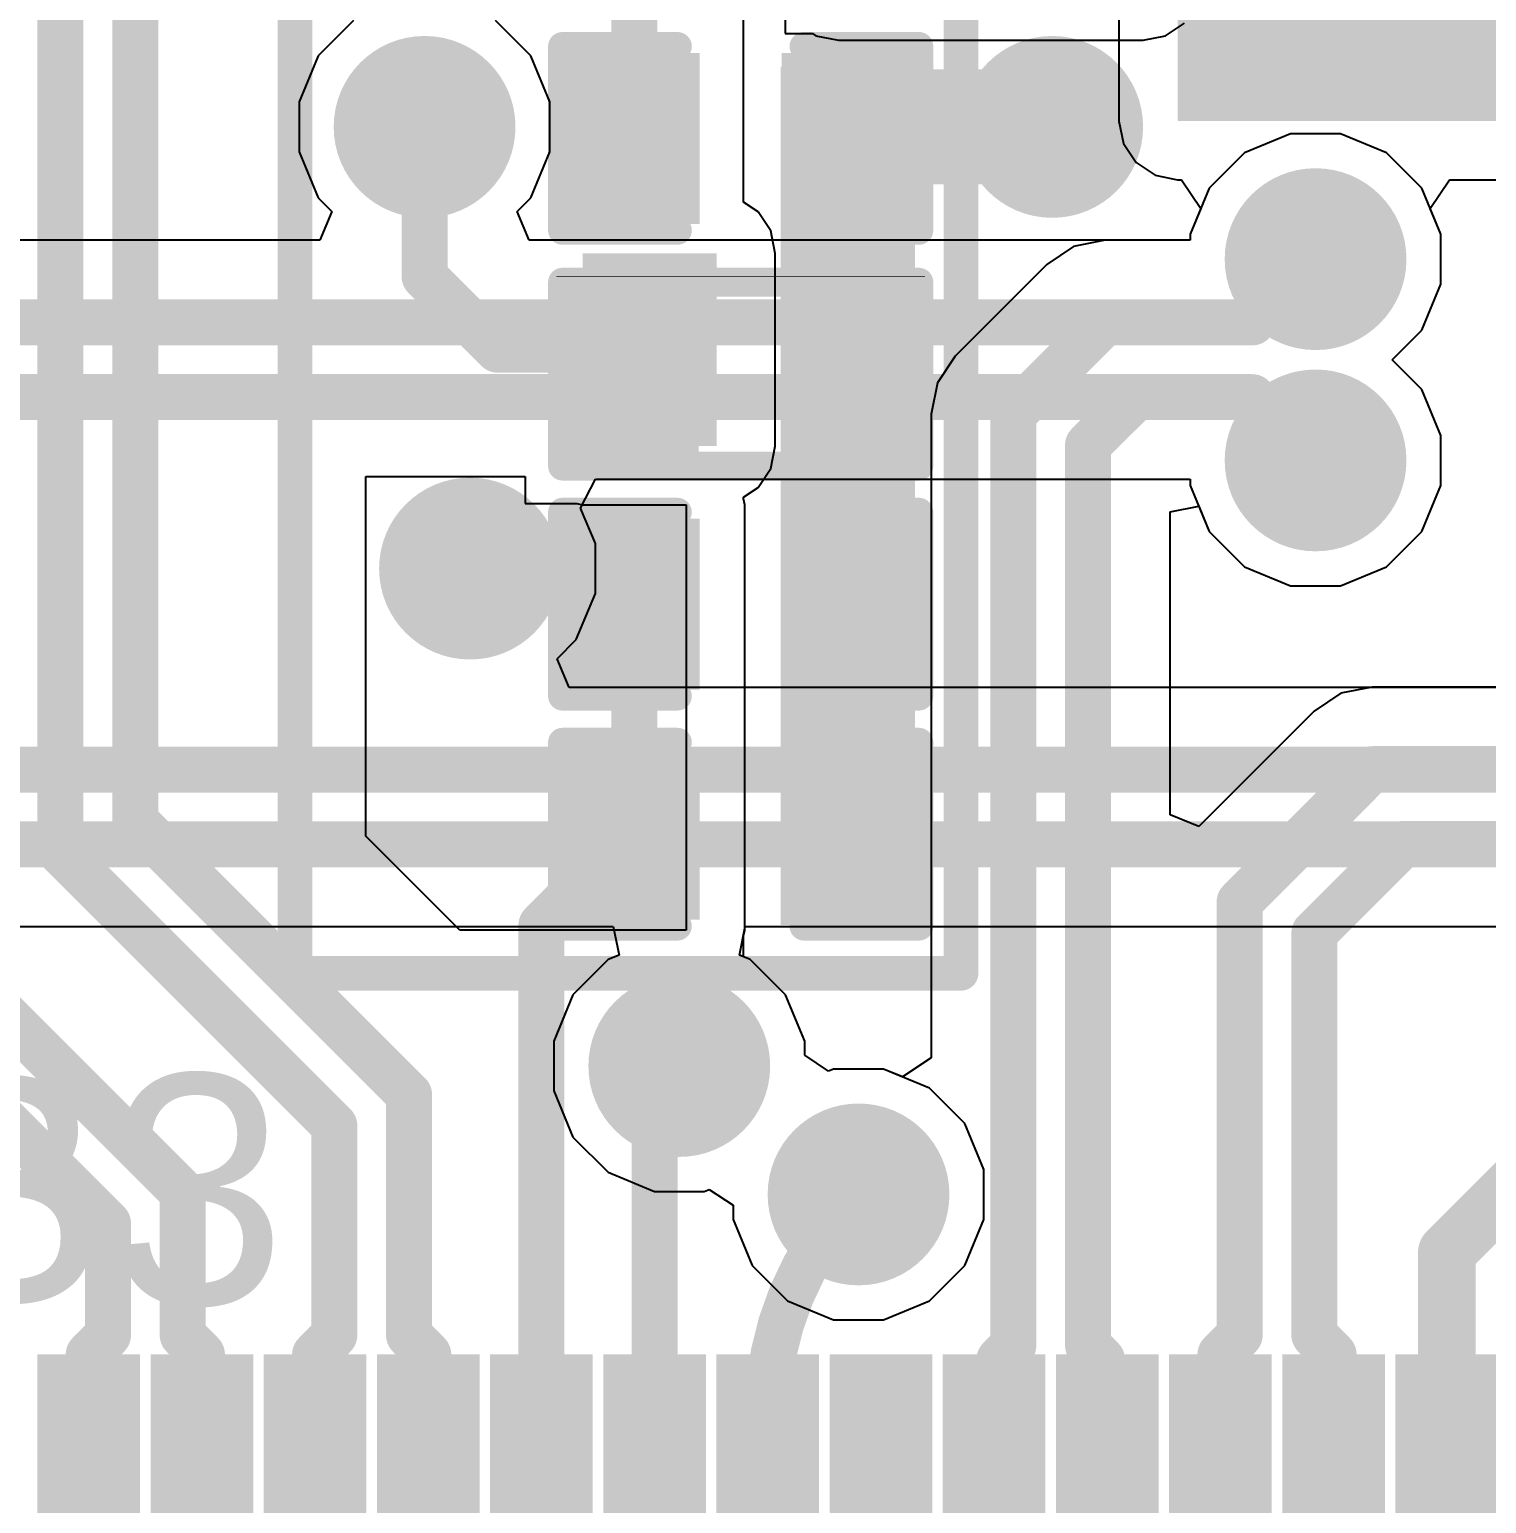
# Model space of a CAD drawing. Header units: millimetres. Extents: x 0 to 5423, y 0 to 5425.
# Drawn here: x 38.87 to 45.31, y 128.69 to 135.2 of the extents above; entities that cross this region are included whole.
import ezdxf

# ---------------------------------------------------------------- set-up
doc = ezdxf.new("R2010")
doc.units = ezdxf.units.MM
for name, color, linetype in [('BottomLayer', 5, 'Continuous'), ('BottomSolder', 6, 'Continuous'), ('TopLayer', 1, 'Continuous'), ('TopOverlay', 2, 'Continuous'), ('TopPaste', 8, 'Continuous'), ('TopSolder', 216, 'Continuous'), ('ViaHoleLayer', 16, 'Continuous')]:
    doc.layers.add(name, color=color, linetype=linetype)
doc.styles.add('Arial', font='', dxfattribs={"height": 0.2})
doc.styles.get('Arial').set_extended_font_data('Arial')

# ---------------------------------------------------------------- blocks, each defined once
blk = doc.blocks.new('____0402_20')
at = {"layer": 'TopLayer'}
for points in [[(-0.6985, -0.3175), (-0.6985, 0.3175), (-0.2413, 0.3175), (-0.2413, -0.3175)], [(0.2413, -0.3175), (0.2413, 0.3175), (0.6985, 0.3175), (0.6985, -0.3175)]]:
    blk.add_hatch(color=1, dxfattribs=at).paths.add_polyline_path(points)
at = {"layer": 'TopPaste'}
for points in [[(-0.6985, -0.3175), (-0.6985, 0.3175), (-0.2413, 0.3175), (-0.2413, -0.3175)], [(0.2413, -0.3175), (0.2413, 0.3175), (0.6985, 0.3175), (0.6985, -0.3175)]]:
    blk.add_hatch(color=8, dxfattribs=at).paths.add_polyline_path(points)
at = {"layer": 'TopSolder'}
for points in [[(-0.7585, -0.3775), (-0.7585, 0.3775), (-0.1813, 0.3775), (-0.1813, -0.3775)], [(0.1813, -0.3775), (0.1813, 0.3775), (0.7585, 0.3775), (0.7585, -0.3775)]]:
    blk.add_hatch(color=216, dxfattribs=at).paths.add_polyline_path(points)
at = {"layer": 'TopOverlay', "const_width": 0.127}
for points in [[(-0.7874, 0.4064), (-0.7874, -0.4064)], [(-0.2794, 0.4064), (-0.7874, 0.4064)], [(0.7874, 0.4064), (0.2794, 0.4064)], [(0.7874, 0.4064), (0.7874, -0.4064)], [(-0.2794, -0.4064), (-0.7874, -0.4064)], [(0.7874, -0.4064), (0.2794, -0.4064)]]:
    blk.add_lwpolyline(points, dxfattribs=at)
at = {"layer": 'TopOverlay', "const_width": 0.0635}
for points in [[(-0.8191, 0.4064, 1), (-0.7556, 0.4064, 1)], [(-0.8191, 0.4064, 1), (-0.7556, 0.4064, 1)], [(-0.3111, 0.4064, 1), (-0.2477, 0.4064, 1)], [(0.2477, 0.4064, 1), (0.3111, 0.4064, 1)], [(0.7556, 0.4064, 1), (0.8191, 0.4064, 1)], [(0.7556, 0.4064, 1), (0.8191, 0.4064, 1)], [(-0.8191, -0.4064, 1), (-0.7556, -0.4064, 1)], [(-0.8191, -0.4064, 1), (-0.7556, -0.4064, 1)], [(-0.3111, -0.4064, 1), (-0.2477, -0.4064, 1)], [(0.2477, -0.4064, 1), (0.3111, -0.4064, 1)], [(0.7556, -0.4064, 1), (0.8191, -0.4064, 1)], [(0.7556, -0.4064, 1), (0.8191, -0.4064, 1)]]:
    blk.add_lwpolyline(points, format="xyb", close=True, dxfattribs=at)
blk = doc.blocks.new('QFN_64_EP_9_9__132')
at = {"layer": 'TopLayer'}
for points in [[(-3.375, 4.05), (-3.375, 4.75), (-3.125, 4.75), (-3.125, 4.05)], [(-2.875, 4.05), (-2.875, 4.75), (-2.625, 4.75), (-2.625, 4.05)], [(-2.375, 4.05), (-2.375, 4.75), (-2.125, 4.75), (-2.125, 4.05)], [(-1.875, 4.05), (-1.875, 4.75), (-1.625, 4.75), (-1.625, 4.05)], [(-1.375, 4.05), (-1.375, 4.75), (-1.125, 4.75), (-1.125, 4.05)], [(-0.875, 4.05), (-0.875, 4.75), (-0.625, 4.75), (-0.625, 4.05)], [(-0.375, 4.05), (-0.375, 4.75), (-0.125, 4.75), (-0.125, 4.05)], [(0.125, 4.05), (0.125, 4.75), (0.375, 4.75), (0.375, 4.05)], [(0.625, 4.05), (0.625, 4.75), (0.875, 4.75), (0.875, 4.05)], [(1.125, 4.05), (1.125, 4.75), (1.375, 4.75), (1.375, 4.05)], [(1.625, 4.05), (1.625, 4.75), (1.875, 4.75), (1.875, 4.05)], [(2.125, 4.05), (2.125, 4.75), (2.375, 4.75), (2.375, 4.05)], [(2.625, 4.05), (2.625, 4.75), (2.875, 4.75), (2.875, 4.05)]]:
    blk.add_hatch(color=1, dxfattribs=at).paths.add_polyline_path(points)
at = {"layer": 'TopPaste'}
for points in [[(-3.375, 4.05), (-3.375, 4.75), (-3.125, 4.75), (-3.125, 4.05)], [(-2.875, 4.05), (-2.875, 4.75), (-2.625, 4.75), (-2.625, 4.05)], [(-2.375, 4.05), (-2.375, 4.75), (-2.125, 4.75), (-2.125, 4.05)], [(-1.875, 4.05), (-1.875, 4.75), (-1.625, 4.75), (-1.625, 4.05)], [(-1.375, 4.05), (-1.375, 4.75), (-1.125, 4.75), (-1.125, 4.05)], [(-0.875, 4.05), (-0.875, 4.75), (-0.625, 4.75), (-0.625, 4.05)], [(-0.375, 4.05), (-0.375, 4.75), (-0.125, 4.75), (-0.125, 4.05)], [(0.125, 4.05), (0.125, 4.75), (0.375, 4.75), (0.375, 4.05)], [(0.625, 4.05), (0.625, 4.75), (0.875, 4.75), (0.875, 4.05)], [(1.125, 4.05), (1.125, 4.75), (1.375, 4.75), (1.375, 4.05)], [(1.625, 4.05), (1.625, 4.75), (1.875, 4.75), (1.875, 4.05)], [(2.125, 4.05), (2.125, 4.75), (2.375, 4.75), (2.375, 4.05)], [(2.625, 4.05), (2.625, 4.75), (2.875, 4.75), (2.875, 4.05)]]:
    blk.add_hatch(color=8, dxfattribs=at).paths.add_polyline_path(points)
at = {"layer": 'TopSolder'}
for points in [[(-3.4766, 3.9484), (-3.4766, 4.8516), (-3.0234, 4.8516), (-3.0234, 3.9484)], [(-2.9766, 3.9484), (-2.9766, 4.8516), (-2.5234, 4.8516), (-2.5234, 3.9484)], [(-2.4766, 3.9484), (-2.4766, 4.8516), (-2.0234, 4.8516), (-2.0234, 3.9484)], [(-1.9766, 3.9484), (-1.9766, 4.8516), (-1.5234, 4.8516), (-1.5234, 3.9484)], [(-1.4766, 3.9484), (-1.4766, 4.8516), (-1.0234, 4.8516), (-1.0234, 3.9484)], [(-0.9766, 3.9484), (-0.9766, 4.8516), (-0.5234, 4.8516), (-0.5234, 3.9484)], [(-0.4766, 3.9484), (-0.4766, 4.8516), (-0.0234, 4.8516), (-0.0234, 3.9484)], [(0.0234, 3.9484), (0.0234, 4.8516), (0.4766, 4.8516), (0.4766, 3.9484)], [(0.5234, 3.9484), (0.5234, 4.8516), (0.9766, 4.8516), (0.9766, 3.9484)], [(1.0234, 3.9484), (1.0234, 4.8516), (1.4766, 4.8516), (1.4766, 3.9484)], [(1.5234, 3.9484), (1.5234, 4.8516), (1.9766, 4.8516), (1.9766, 3.9484)], [(2.0234, 3.9484), (2.0234, 4.8516), (2.4766, 4.8516), (2.4766, 3.9484)], [(2.5234, 3.9484), (2.5234, 4.8516), (2.9766, 4.8516), (2.9766, 3.9484)]]:
    blk.add_hatch(color=216, dxfattribs=at).paths.add_polyline_path(points)
blk = doc.blocks.new('R___0402_229')
at = {"layer": 'TopLayer'}
for points in [[(-0.6985, -0.3175), (-0.6985, 0.3175), (-0.2413, 0.3175), (-0.2413, -0.3175)], [(0.2413, -0.3175), (0.2413, 0.3175), (0.6985, 0.3175), (0.6985, -0.3175)]]:
    blk.add_hatch(color=1, dxfattribs=at).paths.add_polyline_path(points)
at = {"layer": 'TopPaste'}
for points in [[(-0.6985, -0.3175), (-0.6985, 0.3175), (-0.2413, 0.3175), (-0.2413, -0.3175)], [(0.2413, -0.3175), (0.2413, 0.3175), (0.6985, 0.3175), (0.6985, -0.3175)]]:
    blk.add_hatch(color=8, dxfattribs=at).paths.add_polyline_path(points)
at = {"layer": 'TopSolder'}
for points in [[(-0.7535, -0.3725), (-0.7535, 0.3725), (-0.1863, 0.3725), (-0.1863, -0.3725)], [(0.1863, -0.3725), (0.1863, 0.3725), (0.7535, 0.3725), (0.7535, -0.3725)]]:
    blk.add_hatch(color=216, dxfattribs=at).paths.add_polyline_path(points)
at = {"layer": 'TopOverlay'}
for points, const_width in [([(0.7874, 0.4064), (-0.7874, 0.4064)], 0.127), ([(-0.7874, 0.4064), (-0.7874, -0.4064)], 0.127), ([(0.7874, 0.4064), (0.7874, -0.4064)], 0.127), ([(0.7874, -0.4064), (-0.7874, -0.4064)], 0.127), ([(0.8128, -0.4318), (-0.8128, -0.4318)], 0.00323)]:
    blk.add_lwpolyline(points, dxfattribs=dict(at, const_width=const_width))
for points, const_width in [([(-0.8191, 0.4064, 1), (-0.7556, 0.4064, 1)], 0.0635), ([(-0.8191, 0.4064, 1), (-0.7556, 0.4064, 1)], 0.0635), ([(0.7556, 0.4064, 1), (0.8191, 0.4064, 1)], 0.0635), ([(0.7556, 0.4064, 1), (0.8191, 0.4064, 1)], 0.0635), ([(-0.8191, -0.4064, 1), (-0.7556, -0.4064, 1)], 0.0635), ([(-0.8191, -0.4064, 1), (-0.7556, -0.4064, 1)], 0.0635), ([(0.7556, -0.4064, 1), (0.8191, -0.4064, 1)], 0.0635), ([(0.7556, -0.4064, 1), (0.8191, -0.4064, 1)], 0.0635), ([(-0.8136, -0.4318, 1), (-0.812, -0.4318, 1)], 0.00161), ([(0.812, -0.4318, 1), (0.8136, -0.4318, 1)], 0.00161)]:
    blk.add_lwpolyline(points, format="xyb", close=True, dxfattribs=dict(at, const_width=const_width))
blk = doc.blocks.new('C___0402_382')
at = {"layer": 'TopLayer'}
for points in [[(-0.6985, -0.3175), (-0.6985, 0.3175), (-0.2413, 0.3175), (-0.2413, -0.3175)], [(0.2413, -0.3175), (0.2413, 0.3175), (0.6985, 0.3175), (0.6985, -0.3175)]]:
    blk.add_hatch(color=1, dxfattribs=at).paths.add_polyline_path(points)
at = {"layer": 'TopPaste'}
for points in [[(-0.6985, -0.3175), (-0.6985, 0.3175), (-0.2413, 0.3175), (-0.2413, -0.3175)], [(0.2413, -0.3175), (0.2413, 0.3175), (0.6985, 0.3175), (0.6985, -0.3175)]]:
    blk.add_hatch(color=8, dxfattribs=at).paths.add_polyline_path(points)
at = {"layer": 'TopSolder'}
for points in [[(-0.7585, -0.3775), (-0.7585, 0.3775), (-0.1813, 0.3775), (-0.1813, -0.3775)], [(0.1813, -0.3775), (0.1813, 0.3775), (0.7585, 0.3775), (0.7585, -0.3775)]]:
    blk.add_hatch(color=216, dxfattribs=at).paths.add_polyline_path(points)
at = {"layer": 'TopOverlay', "const_width": 0.127}
for points in [[(-0.2794, 0.4064), (-0.7874, 0.4064)], [(-0.7874, 0.4064), (-0.7874, -0.4064)], [(0.7874, 0.4064), (0.2794, 0.4064)], [(0.7874, 0.4064), (0.7874, -0.4064)], [(-0.2794, -0.4064), (-0.7874, -0.4064)], [(0.7874, -0.4064), (0.2794, -0.4064)]]:
    blk.add_lwpolyline(points, dxfattribs=at)
at = {"layer": 'TopOverlay', "const_width": 0.0635}
for points in [[(-0.8191, 0.4064, 1), (-0.7556, 0.4064, 1)], [(-0.8191, 0.4064, 1), (-0.7556, 0.4064, 1)], [(-0.3111, 0.4064, 1), (-0.2477, 0.4064, 1)], [(0.2477, 0.4064, 1), (0.3111, 0.4064, 1)], [(0.7556, 0.4064, 1), (0.8191, 0.4064, 1)], [(0.7556, 0.4064, 1), (0.8191, 0.4064, 1)], [(-0.8191, -0.4064, 1), (-0.7556, -0.4064, 1)], [(-0.8191, -0.4064, 1), (-0.7556, -0.4064, 1)], [(-0.3111, -0.4064, 1), (-0.2477, -0.4064, 1)], [(0.2477, -0.4064, 1), (0.3111, -0.4064, 1)], [(0.7556, -0.4064, 1), (0.8191, -0.4064, 1)], [(0.7556, -0.4064, 1), (0.8191, -0.4064, 1)]]:
    blk.add_lwpolyline(points, format="xyb", close=True, dxfattribs=at)
blk = doc.blocks.new('C___0402_384')
at = {"layer": 'TopLayer'}
for points in [[(-0.6985, -0.3175), (-0.6985, 0.3175), (-0.2413, 0.3175), (-0.2413, -0.3175)], [(0.2413, -0.3175), (0.2413, 0.3175), (0.6985, 0.3175), (0.6985, -0.3175)]]:
    blk.add_hatch(color=1, dxfattribs=at).paths.add_polyline_path(points)
at = {"layer": 'TopPaste'}
for points in [[(-0.6985, -0.3175), (-0.6985, 0.3175), (-0.2413, 0.3175), (-0.2413, -0.3175)], [(0.2413, -0.3175), (0.2413, 0.3175), (0.6985, 0.3175), (0.6985, -0.3175)]]:
    blk.add_hatch(color=8, dxfattribs=at).paths.add_polyline_path(points)
at = {"layer": 'TopSolder'}
for points in [[(-0.7585, -0.3775), (-0.7585, 0.3775), (-0.1813, 0.3775), (-0.1813, -0.3775)], [(0.1813, -0.3775), (0.1813, 0.3775), (0.7585, 0.3775), (0.7585, -0.3775)]]:
    blk.add_hatch(color=216, dxfattribs=at).paths.add_polyline_path(points)
at = {"layer": 'TopOverlay', "const_width": 0.127}
for points in [[(-0.2794, 0.4064), (-0.7874, 0.4064)], [(-0.7874, 0.4064), (-0.7874, -0.4064)], [(0.7874, 0.4064), (0.2794, 0.4064)], [(0.7874, 0.4064), (0.7874, -0.4064)], [(-0.2794, -0.4064), (-0.7874, -0.4064)], [(0.7874, -0.4064), (0.2794, -0.4064)]]:
    blk.add_lwpolyline(points, dxfattribs=at)
at = {"layer": 'TopOverlay', "const_width": 0.0635}
for points in [[(-0.8191, 0.4064, 1), (-0.7556, 0.4064, 1)], [(-0.8191, 0.4064, 1), (-0.7556, 0.4064, 1)], [(-0.3111, 0.4064, 1), (-0.2477, 0.4064, 1)], [(0.2477, 0.4064, 1), (0.3111, 0.4064, 1)], [(0.7556, 0.4064, 1), (0.8191, 0.4064, 1)], [(0.7556, 0.4064, 1), (0.8191, 0.4064, 1)], [(-0.8191, -0.4064, 1), (-0.7556, -0.4064, 1)], [(-0.8191, -0.4064, 1), (-0.7556, -0.4064, 1)], [(-0.3111, -0.4064, 1), (-0.2477, -0.4064, 1)], [(0.2477, -0.4064, 1), (0.3111, -0.4064, 1)], [(0.7556, -0.4064, 1), (0.8191, -0.4064, 1)], [(0.7556, -0.4064, 1), (0.8191, -0.4064, 1)]]:
    blk.add_lwpolyline(points, format="xyb", close=True, dxfattribs=at)

msp = doc.modelspace()

# ---------------------------------------------------------------- hatches: boundary and pattern name
at = {"layer": 'BottomLayer'}
for points in [[(45.085, 134.7978), (45.085, 144.3412), (43.942, 144.3412), (43.942, 134.7978)], [(48.2092, 135.9408), (43.942, 135.9408), (43.942, 134.7978), (48.2092, 134.7978)]]:
    msp.add_hatch(color=5, dxfattribs=at).paths.add_polyline_path(points)
h = msp.add_hatch(color=5, dxfattribs=at)
edge = h.paths.add_edge_path()
edge.add_arc((40.615, 134.7724), 0.3, 0, 360)
h = msp.add_hatch(color=5, dxfattribs=at)
edge = h.paths.add_edge_path()
edge.add_arc((43.388, 134.7724), 0.3, 0, 360)
h = msp.add_hatch(color=5, dxfattribs=at)
edge = h.paths.add_edge_path()
edge.add_arc((44.5516, 134.1882), 0.3, 0, 360)
h = msp.add_hatch(color=5, dxfattribs=at)
edge = h.paths.add_edge_path()
edge.add_arc((44.5516, 133.2992), 0.3, 0, 360)
h = msp.add_hatch(color=5, dxfattribs=at)
edge = h.paths.add_edge_path()
edge.add_arc((40.8156, 132.8214), 0.3, 0, 360)
h = msp.add_hatch(color=5, dxfattribs=at)
edge = h.paths.add_edge_path()
edge.add_arc((41.7403, 130.6243), 0.3, 0, 360)
h = msp.add_hatch(color=5, dxfattribs=at)
edge = h.paths.add_edge_path()
edge.add_arc((42.5323, 130.057), 0.3, 0, 360)
at = {"layer": 'BottomSolder'}
h = msp.add_hatch(color=6, dxfattribs=at)
edge = h.paths.add_edge_path()
edge.add_arc((40.615, 134.7724), 0.4016, 0, 360)
h = msp.add_hatch(color=6, dxfattribs=at)
edge = h.paths.add_edge_path()
edge.add_arc((43.388, 134.7724), 0.4016, 0, 360)
h = msp.add_hatch(color=6, dxfattribs=at)
edge = h.paths.add_edge_path()
edge.add_arc((44.5516, 134.1882), 0.4016, 0, 360)
h = msp.add_hatch(color=6, dxfattribs=at)
edge = h.paths.add_edge_path()
edge.add_arc((44.5516, 133.2992), 0.4016, 0, 360)
h = msp.add_hatch(color=6, dxfattribs=at)
edge = h.paths.add_edge_path()
edge.add_arc((40.8156, 132.8214), 0.4016, 0, 360)
h = msp.add_hatch(color=6, dxfattribs=at)
edge = h.paths.add_edge_path()
edge.add_arc((41.7403, 130.6243), 0.4016, 0, 360)
h = msp.add_hatch(color=6, dxfattribs=at)
edge = h.paths.add_edge_path()
edge.add_arc((42.5323, 130.057), 0.4016, 0, 360)
at = {"layer": 'TopLayer'}
h = msp.add_hatch(color=1, dxfattribs=at)
edge = h.paths.add_edge_path()
edge.add_arc((40.615, 134.7724), 0.3, 0, 360)
for points in [[(42.1888, 131.2468), (42.7811, 131.2468), (42.7811, 135.0391), (42.1888, 135.0391)], [(41.3131, 133.3627), (41.9054, 133.3627), (41.9054, 134.2136), (41.3131, 134.2136)]]:
    msp.add_hatch(color=1, dxfattribs=at).paths.add_polyline_path(points)
h = msp.add_hatch(color=1, dxfattribs=at)
edge = h.paths.add_edge_path()
edge.add_arc((43.388, 134.7724), 0.3, 0, 360)
h = msp.add_hatch(color=1, dxfattribs=at)
edge = h.paths.add_edge_path()
edge.add_arc((44.5516, 134.1882), 0.3, 0, 360)
h = msp.add_hatch(color=1, dxfattribs=at)
edge = h.paths.add_edge_path()
edge.add_arc((44.5516, 133.2992), 0.3, 0, 360)
h = msp.add_hatch(color=1, dxfattribs=at)
edge = h.paths.add_edge_path()
edge.add_arc((40.8156, 132.8214), 0.3, 0, 360)
h = msp.add_hatch(color=1, dxfattribs=at)
edge = h.paths.add_edge_path()
edge.add_arc((41.7403, 130.6243), 0.3, 0, 360)
h = msp.add_hatch(color=1, dxfattribs=at)
edge = h.paths.add_edge_path()
edge.add_arc((42.5323, 130.057), 0.3, 0, 360)
at = {"layer": 'TopSolder'}
h = msp.add_hatch(color=216, dxfattribs=at)
edge = h.paths.add_edge_path()
edge.add_arc((40.615, 134.7724), 0.4016, 0, 360)
h = msp.add_hatch(color=216, dxfattribs=at)
edge = h.paths.add_edge_path()
edge.add_arc((43.388, 134.7724), 0.4016, 0, 360)
h = msp.add_hatch(color=216, dxfattribs=at)
edge = h.paths.add_edge_path()
edge.add_arc((44.5516, 134.1882), 0.4016, 0, 360)
h = msp.add_hatch(color=216, dxfattribs=at)
edge = h.paths.add_edge_path()
edge.add_arc((44.5516, 133.2992), 0.4016, 0, 360)
h = msp.add_hatch(color=216, dxfattribs=at)
edge = h.paths.add_edge_path()
edge.add_arc((40.8156, 132.8214), 0.4016, 0, 360)
h = msp.add_hatch(color=216, dxfattribs=at)
edge = h.paths.add_edge_path()
edge.add_arc((41.7403, 130.6243), 0.4016, 0, 360)
h = msp.add_hatch(color=216, dxfattribs=at)
edge = h.paths.add_edge_path()
edge.add_arc((42.5323, 130.057), 0.4016, 0, 360)
at = {"layer": 'ViaHoleLayer'}
h = msp.add_hatch(color=16, dxfattribs=at)
edge = h.paths.add_edge_path()
edge.add_arc((40.615, 134.7724), 0.15, 0, 360)
h = msp.add_hatch(color=16, dxfattribs=at)
edge = h.paths.add_edge_path()
edge.add_arc((43.388, 134.7724), 0.15, 0, 360)
h = msp.add_hatch(color=16, dxfattribs=at)
edge = h.paths.add_edge_path()
edge.add_arc((44.5516, 134.1882), 0.15, 0, 360)
h = msp.add_hatch(color=16, dxfattribs=at)
edge = h.paths.add_edge_path()
edge.add_arc((44.5516, 133.2992), 0.15, 0, 360)
h = msp.add_hatch(color=16, dxfattribs=at)
edge = h.paths.add_edge_path()
edge.add_arc((40.8156, 132.8214), 0.15, 0, 360)
h = msp.add_hatch(color=16, dxfattribs=at)
edge = h.paths.add_edge_path()
edge.add_arc((41.7403, 130.6243), 0.15, 0, 360)
h = msp.add_hatch(color=16, dxfattribs=at)
edge = h.paths.add_edge_path()
edge.add_arc((42.5323, 130.057), 0.15, 0, 360)

# ---------------------------------------------------------------- linework, layer by layer
at = {"layer": 'BottomLayer'}
for p, q in [((40.3011, 135.2421), (40.1453, 135.0862)), ((41.0846, 135.0862), (40.9288, 135.2421)), ((43.683, 135.2475), (43.683, 134.7978)), ((40.1453, 135.0862), (40.061, 134.8826)), ((41.1689, 134.8826), (41.0846, 135.0862)), ((40.061, 134.8826), (40.061, 134.6622)), ((41.1689, 134.6622), (41.1689, 134.8826)), ((43.683, 134.7978), (43.7027, 134.6987)), ((40.061, 134.6622), (40.1453, 134.4586)), ((41.0846, 134.4586), (41.1689, 134.6622)), ((43.7027, 134.6987), (43.7589, 134.6147)), ((43.7589, 134.6147), (43.8429, 134.5585)), ((43.8429, 134.5585), (43.942, 134.5388)), ((43.942, 134.5388), (43.9597, 134.5388)), ((43.9597, 134.5388), (44.0446, 134.4118)), ((45.0586, 134.4118), (45.1435, 134.5388)), ((45.1435, 134.5388), (48.2092, 134.5388)), ((40.1453, 134.4586), (40.2055, 134.3984)), ((41.0244, 134.3984), (41.0846, 134.4586)), ((40.2055, 134.3984), (40.1529, 134.2714)), ((41.077, 134.2714), (41.0244, 134.3984)), ((44.0446, 134.4118), (43.9976, 134.2984)), ((45.1056, 134.2984), (45.0586, 134.4118)), ((40.1529, 134.2714), (37.3318, 134.2714)), ((43.9976, 134.2714), (41.077, 134.2714)), ((43.9976, 134.2984), (43.9976, 134.2714)), ((45.1056, 134.078), (45.1056, 134.2984)), ((45.0213, 133.8744), (45.1056, 134.078)), ((44.8906, 133.7437), (45.0213, 133.8744)), ((45.0213, 133.613), (44.8906, 133.7437)), ((45.1056, 133.4094), (45.0213, 133.613)), ((45.1056, 133.189), (45.1056, 133.4094)), ((41.3044, 133.089), (41.3704, 133.216)), ((41.3704, 133.216), (43.9976, 133.216)), ((43.9976, 133.216), (43.9976, 133.189)), ((43.9976, 133.189), (44.082, 132.9854)), ((45.0213, 132.9854), (45.1056, 133.189)), ((41.3696, 132.9316), (41.3044, 133.089)), ((44.082, 132.9854), (44.2378, 132.8296)), ((44.8654, 132.8296), (45.0213, 132.9854)), ((41.3696, 132.7112), (41.3696, 132.9316)), ((44.2378, 132.8296), (44.4414, 132.7452)), ((44.6618, 132.7452), (44.8654, 132.8296)), ((41.2853, 132.5076), (41.3696, 132.7112)), ((44.4414, 132.7452), (44.6618, 132.7452)), ((41.2007, 132.423), (41.2853, 132.5076)), ((41.2533, 132.296), (41.2007, 132.423)), ((45.4728, 132.296), (41.2533, 132.296)), ((34.4014, 131.2407), (41.4488, 131.2407)), ((41.4488, 131.2407), (41.474, 131.1137)), ((42.0066, 131.1137), (42.0318, 131.2407)), ((42.0318, 131.2407), (45.4708, 131.2407)), ((41.4265, 131.094), (41.2706, 130.9381)), ((41.474, 131.1137), (41.4265, 131.094)), ((42.0541, 131.094), (42.0066, 131.1137)), ((42.21, 130.9381), (42.0541, 131.094)), ((41.2706, 130.9381), (41.1863, 130.7345)), ((42.2943, 130.7345), (42.21, 130.9381)), ((41.1863, 130.7345), (41.1863, 130.5141)), ((42.2943, 130.6723), (42.2943, 130.7345)), ((42.3999, 130.6018), (42.2943, 130.6723)), ((42.4221, 130.611), (42.3999, 130.6018)), ((42.6425, 130.611), (42.4221, 130.611)), ((42.8461, 130.5266), (42.6425, 130.611)), ((41.1863, 130.5141), (41.2706, 130.3105)), ((43.002, 130.3708), (42.8461, 130.5266)), ((43.0863, 130.1671), (43.002, 130.3708)), ((41.2706, 130.3105), (41.4265, 130.1547)), ((41.4265, 130.1547), (41.6301, 130.0703)), ((43.0863, 129.9468), (43.0863, 130.1671)), ((41.6301, 130.0703), (41.8505, 130.0703)), ((41.8505, 130.0703), (41.8727, 130.0795)), ((41.8727, 130.0795), (41.9783, 130.009)), ((41.9783, 130.009), (41.9783, 129.9468)), ((41.9783, 129.9468), (42.0627, 129.7431)), ((43.002, 129.7431), (43.0863, 129.9468)), ((42.0627, 129.7431), (42.2185, 129.5873)), ((42.8461, 129.5873), (43.002, 129.7431)), ((42.2185, 129.5873), (42.4221, 129.503)), ((42.6425, 129.503), (42.8461, 129.5873)), ((42.4221, 129.503), (42.6425, 129.503))]:
    msp.add_line(p, q, dxfattribs=at)
at = {"layer": 'BottomLayer', "const_width": 0.2032}
for points in [[(44.2722, 133.9088), (44.5516, 134.1882)], [(33.147, 133.9088), (44.2722, 133.9088)], [(33.0102, 133.5786), (44.2722, 133.5786)], [(44.2722, 133.5786), (44.5516, 133.2992)], [(34.5382, 131.9334), (45.7094, 131.9334)], [(34.4014, 131.6032), (45.7074, 131.6032)]]:
    msp.add_lwpolyline(points, dxfattribs=at)
at = {"layer": 'BottomLayer', "const_width": 0.1016}
for points in [[(44.5008, 134.1882, 1), (44.6024, 134.1882, 1)], [(44.2214, 133.9088, 1), (44.323, 133.9088, 1)], [(44.2214, 133.9088, 1), (44.323, 133.9088, 1)], [(44.2214, 133.5786, 1), (44.323, 133.5786, 1)], [(44.2214, 133.5786, 1), (44.323, 133.5786, 1)], [(44.5008, 133.2992, 1), (44.6024, 133.2992, 1)]]:
    msp.add_lwpolyline(points, format="xyb", close=True, dxfattribs=at)
at = {"layer": 'TopLayer'}
for p, q in [((42.2084, 135.3083), (42.2084, 135.1852)), ((42.0243, 134.4396), (42.0243, 135.2931)), ((42.2084, 135.1852), (42.3283, 135.1852)), ((42.3283, 135.1852), (42.3443, 135.1745)), ((42.3443, 135.1745), (42.4434, 135.1548)), ((43.7896, 135.1548), (43.8887, 135.1745)), ((43.8887, 135.1745), (43.9727, 135.2307)), ((42.4434, 135.1548), (43.7896, 135.1548)), ((44.4414, 134.7422), (44.2378, 134.6579)), ((44.6618, 134.7422), (44.4414, 134.7422)), ((44.8654, 134.6579), (44.6618, 134.7422)), ((44.2378, 134.6579), (44.082, 134.502)), ((45.0213, 134.502), (44.8654, 134.6579)), ((44.082, 134.502), (43.9976, 134.2984)), ((45.1056, 134.2984), (45.0213, 134.502)), ((42.0885, 134.3967), (42.0243, 134.4396)), ((42.1447, 134.3127), (42.0885, 134.3967)), ((42.1644, 134.2136), (42.1447, 134.3127)), ((43.6213, 134.2714), (43.4826, 134.2438)), ((43.9976, 134.2714), (43.6213, 134.2714)), ((43.6213, 134.2714), (43.6213, 134.2714)), ((43.9976, 134.2984), (43.9976, 134.2714)), ((45.1056, 134.078), (45.1056, 134.2984)), ((42.1644, 133.3627), (42.1644, 134.2136)), ((43.4826, 134.2438), (43.3649, 134.1652)), ((43.3649, 134.1652), (42.9597, 133.76)), ((43.3649, 134.1652), (43.3649, 134.1652)), ((45.0213, 133.8744), (45.1056, 134.078)), ((44.8906, 133.7437), (45.0213, 133.8744)), ((42.9597, 133.76), (42.8811, 133.6424)), ((45.0213, 133.613), (44.8906, 133.7437)), ((42.8811, 133.6424), (42.8535, 133.5036)), ((45.1056, 133.4094), (45.0213, 133.613)), ((42.8535, 133.5036), (42.8535, 133.5036)), ((42.8535, 133.5036), (42.8535, 130.661)), ((42.1447, 133.2636), (42.1644, 133.3627)), ((45.1056, 133.189), (45.1056, 133.4094)), ((40.3552, 131.6394), (40.3552, 133.2279)), ((40.3552, 133.2279), (41.0591, 133.2279)), ((41.0591, 133.2279), (41.0591, 133.1087)), ((42.0885, 133.1796), (42.1447, 133.2636)), ((42.0243, 133.1367), (42.0885, 133.1796)), ((45.0213, 132.9854), (45.1056, 133.189)), ((41.0591, 133.1087), (41.2881, 133.1087)), ((41.2881, 133.1087), (41.3131, 133.1037)), ((41.3131, 133.1037), (41.7703, 133.1037)), ((41.7703, 133.1037), (41.7703, 131.2243)), ((42.0243, 133.1288), (42.0243, 133.1367)), ((42.0293, 133.1037), (42.0243, 133.1288)), ((42.0293, 131.2243), (42.0293, 133.1037)), ((43.9089, 133.0714), (44.0359, 133.0966)), ((44.0359, 133.0966), (44.082, 132.9854)), ((43.9089, 131.7344), (43.9089, 133.0714)), ((44.082, 132.9854), (44.2378, 132.8296)), ((44.8654, 132.8296), (45.0213, 132.9854)), ((44.2378, 132.8296), (44.4414, 132.7452)), ((44.6618, 132.7452), (44.8654, 132.8296)), ((44.4414, 132.7452), (44.6618, 132.7452)), ((44.6636, 132.2705), (44.5459, 132.1919)), ((44.8023, 132.2981), (44.6636, 132.2705)), ((45.4728, 132.2981), (44.8023, 132.2981)), ((44.5459, 132.1919), (44.0359, 131.6818)), ((44.5459, 132.1919), (44.5459, 132.1919)), ((44.0359, 131.6818), (43.9089, 131.7344)), ((40.7703, 131.2243), (40.3552, 131.6394)), ((41.7703, 131.2243), (40.7703, 131.2243)), ((42.0243, 131.1993), (42.0293, 131.2243)), ((42.0243, 131.1063), (42.0243, 131.1993)), ((42.0541, 131.094), (42.0243, 131.1063)), ((42.21, 130.9381), (42.0541, 131.094)), ((42.2943, 130.7345), (42.21, 130.9381)), ((42.2943, 130.6723), (42.2943, 130.7345)), ((42.3999, 130.6018), (42.2943, 130.6723)), ((42.4221, 130.611), (42.3999, 130.6018)), ((42.6425, 130.611), (42.4221, 130.611)), ((42.7265, 130.5761), (42.6425, 130.611)), ((42.8535, 130.661), (42.7265, 130.5761))]:
    msp.add_line(p, q, dxfattribs=at)
for points, const_width in [([(39.0062, 131.5708), (39.0062, 136.806)], 0.2032), ([(39.3364, 131.7076), (39.3364, 136.6692)], 0.2032), ([(41.5417, 134.8594), (41.5417, 135.6599)], 0.2032), ([(42.4815, 134.7724), (43.2005, 134.7724)], 0.508), ([(42.4815, 133.6802), (42.4815, 134.7216)], 0.508), ([(41.5417, 134.7216), (41.5417, 134.8594)], 0.2032), ([(40.615, 134.1117), (40.615, 134.7724)], 0.2032), ([(44.2722, 133.9088), (44.5516, 134.1882)], 0.2032), ([(40.615, 134.1117), (40.9385, 133.7882)], 0.2032), ([(41.5417, 133.7882), (41.5417, 133.8961)], 0.2032), ([(43.2161, 133.5036), (43.6213, 133.9088)], 0.2032), ([(43.6213, 133.9088), (44.2722, 133.9088)], 0.2032), ([(42.4815, 132.6642), (42.4815, 133.6802)], 0.508), ([(40.9385, 133.7882), (41.6093, 133.7882)], 0.2032), ([(41.5417, 133.6802), (41.5417, 133.7882)], 0.2032), ([(43.5463, 133.3669), (43.7581, 133.5786)], 0.2032), ([(43.7581, 133.5786), (44.2722, 133.5786)], 0.2032), ([(44.2722, 133.5786), (44.5516, 133.2992)], 0.2032), ([(43.2161, 129.3896), (43.2161, 133.5036)], 0.2032), ([(43.5463, 129.3896), (43.5463, 133.3669)], 0.2032), ([(42.4815, 131.6482), (42.4815, 132.6642)], 0.508), ([(41.4147, 132.7684), (41.5417, 132.6414)], 0.2032), ([(41.5417, 131.6572), (41.5417, 132.6414)], 0.2032), ([(44.2161, 131.3493), (44.8023, 131.9355)], 0.2032), ([(44.8023, 131.9355), (45.7562, 131.9355)], 0.2032), ([(39.3364, 131.7076), (40.5463, 130.4977)], 0.2032), ([(41.1312, 131.2467), (41.5417, 131.6572)], 0.2032), ([(41.5417, 131.6482), (41.5417, 131.6572)], 0.2032), ([(39.0062, 131.5708), (40.2161, 130.3609)], 0.2032), ([(44.5463, 131.2125), (44.9391, 131.6053)], 0.2032), ([(44.9391, 131.6053), (45.7562, 131.6053)], 0.2032), ([(41.4952, 131.4958), (41.5417, 131.4958)], 0.2032), ([(44.2161, 129.4352), (44.2161, 131.3493)], 0.2032), ([(41.1312, 128.8987), (41.1312, 131.2467)], 0.2032), ([(44.5463, 129.4352), (44.5463, 131.2125)], 0.2032), ([(38.481, 131.1314), (39.5463, 130.0661)], 0.2032), ([(38.1508, 130.9947), (39.2161, 129.9294)], 0.2032), ([(40.5463, 129.4352), (40.5463, 130.4977)], 0.2032), ([(45.1312, 129.802), (45.6884, 130.3592)], 0.254), ([(40.2161, 129.4352), (40.2161, 130.3609)], 0.2032), ([(41.6312, 128.8987), (41.6312, 130.3609)], 0.2032), ([(39.5463, 129.4352), (39.5463, 130.0661)], 0.2032), ([(39.2161, 129.4352), (39.2161, 129.9294)], 0.2032), ([(45.1312, 128.8987), (45.1312, 129.802)], 0.254), ([(39.1312, 129.3503), (39.2161, 129.4352)], 0.2032), ([(39.5463, 129.4352), (39.6312, 129.3503)], 0.2032), ([(40.1312, 129.3503), (40.2161, 129.4352)], 0.2032), ([(40.5463, 129.4352), (40.6312, 129.3503)], 0.2032), ([(44.1312, 129.3503), (44.2161, 129.4352)], 0.2032), ([(44.5463, 129.4352), (44.6312, 129.3503)], 0.2032), ([(39.1312, 128.8987), (39.1312, 129.3503)], 0.2032), ([(39.6312, 128.8987), (39.6312, 129.3503)], 0.2032), ([(40.1312, 128.8987), (40.1312, 129.3503)], 0.2032), ([(40.6312, 128.8987), (40.6312, 129.3503)], 0.2032), ([(43.1546, 129.3281), (43.2161, 129.3896)], 0.2032), ([(43.5463, 129.3896), (43.6078, 129.3281)], 0.2032), ([(44.1312, 128.8987), (44.1312, 129.3503)], 0.2032), ([(44.6312, 128.8987), (44.6312, 129.3503)], 0.2032), ([(43.1546, 128.9221), (43.1546, 129.3281)], 0.2032), ([(43.6078, 128.9221), (43.6078, 129.3281)], 0.2032), ([(42.1312, 128.8987), (42.1312, 129.0886)], 0.2032), ([(41.1312, 128.4213), (41.1312, 128.8987)], 0.2032), ([(42.6312, 128.4213), (42.6312, 128.8987)], 0.2032), ([(43.1312, 128.8987), (43.1546, 128.9221)], 0.2032), ([(43.6078, 128.9221), (43.6312, 128.8987)], 0.2032)]:
    msp.add_lwpolyline(points, dxfattribs=dict(at, const_width=const_width))
for points, const_width in [([(42.3545, 134.7724, 1), (42.6085, 134.7724, 1)], 0.254), ([(42.3545, 134.7216, 1), (42.6085, 134.7216, 1)], 0.254), ([(43.0735, 134.7724, 1), (43.3275, 134.7724, 1)], 0.254), ([(41.4909, 134.8594, 1), (41.5925, 134.8594, 1)], 0.1016), ([(41.4909, 134.8594, 1), (41.5925, 134.8594, 1)], 0.1016), ([(40.5642, 134.7724, 1), (40.6658, 134.7724, 1)], 0.1016), ([(41.4909, 134.7216, 1), (41.5925, 134.7216, 1)], 0.1016), ([(44.5008, 134.1882, 1), (44.6024, 134.1882, 1)], 0.1016), ([(40.5642, 134.1117, 1), (40.6658, 134.1117, 1)], 0.1016), ([(40.5642, 134.1117, 1), (40.6658, 134.1117, 1)], 0.1016), ([(41.4909, 133.8961, 1), (41.5925, 133.8961, 1)], 0.1016), ([(43.5705, 133.9088, 1), (43.6721, 133.9088, 1)], 0.1016), ([(43.5705, 133.9088, 1), (43.6721, 133.9088, 1)], 0.1016), ([(44.2214, 133.9088, 1), (44.323, 133.9088, 1)], 0.1016), ([(44.2214, 133.9088, 1), (44.323, 133.9088, 1)], 0.1016), ([(42.3545, 133.6802, 1), (42.6085, 133.6802, 1)], 0.254), ([(42.3545, 133.6802, 1), (42.6085, 133.6802, 1)], 0.254), ([(40.8877, 133.7882, 1), (40.9893, 133.7882, 1)], 0.1016), ([(40.8877, 133.7882, 1), (40.9893, 133.7882, 1)], 0.1016), ([(41.4909, 133.7882, 1), (41.5925, 133.7882, 1)], 0.1016), ([(41.4909, 133.7882, 1), (41.5925, 133.7882, 1)], 0.1016), ([(41.5585, 133.7882, 1), (41.6601, 133.7882, 1)], 0.1016), ([(41.4909, 133.6802, 1), (41.5925, 133.6802, 1)], 0.1016), ([(43.7073, 133.5786, 1), (43.8089, 133.5786, 1)], 0.1016), ([(43.7073, 133.5786, 1), (43.8089, 133.5786, 1)], 0.1016), ([(44.2214, 133.5786, 1), (44.323, 133.5786, 1)], 0.1016), ([(44.2214, 133.5786, 1), (44.323, 133.5786, 1)], 0.1016), ([(43.1653, 133.5036, 1), (43.2669, 133.5036, 1)], 0.1016), ([(43.1653, 133.5036, 1), (43.2669, 133.5036, 1)], 0.1016), ([(43.4955, 133.3669, 1), (43.5971, 133.3669, 1)], 0.1016), ([(43.4955, 133.3669, 1), (43.5971, 133.3669, 1)], 0.1016), ([(44.5008, 133.2992, 1), (44.6024, 133.2992, 1)], 0.1016), ([(42.3545, 132.6642, 1), (42.6085, 132.6642, 1)], 0.254), ([(42.3545, 132.6642, 1), (42.6085, 132.6642, 1)], 0.254), ([(41.3639, 132.7684, 1), (41.4655, 132.7684, 1)], 0.1016), ([(41.4909, 132.6414, 1), (41.5925, 132.6414, 1)], 0.1016), ([(41.4909, 132.6414, 1), (41.5925, 132.6414, 1)], 0.1016), ([(44.7515, 131.9355, 1), (44.8531, 131.9355, 1)], 0.1016), ([(44.7515, 131.9355, 1), (44.8531, 131.9355, 1)], 0.1016), ([(42.3545, 131.6482, 1), (42.6085, 131.6482, 1)], 0.254), ([(39.2856, 131.7076, 1), (39.3872, 131.7076, 1)], 0.1016), ([(39.2856, 131.7076, 1), (39.3872, 131.7076, 1)], 0.1016), ([(41.4909, 131.6572, 1), (41.5925, 131.6572, 1)], 0.1016), ([(41.4909, 131.6572, 1), (41.5925, 131.6572, 1)], 0.1016), ([(41.4909, 131.6572, 1), (41.5925, 131.6572, 1)], 0.1016), ([(41.4909, 131.6482, 1), (41.5925, 131.6482, 1)], 0.1016), ([(38.9554, 131.5708, 1), (39.057, 131.5708, 1)], 0.1016), ([(38.9554, 131.5708, 1), (39.057, 131.5708, 1)], 0.1016), ([(44.8883, 131.6053, 1), (44.9899, 131.6053, 1)], 0.1016), ([(44.8883, 131.6053, 1), (44.9899, 131.6053, 1)], 0.1016), ([(41.4444, 131.4958, 1), (41.546, 131.4958, 1)], 0.1016), ([(41.4909, 131.4958, 1), (41.5925, 131.4958, 1)], 0.1016), ([(44.1653, 131.3493, 1), (44.2669, 131.3493, 1)], 0.1016), ([(44.1653, 131.3493, 1), (44.2669, 131.3493, 1)], 0.1016), ([(41.0804, 131.2467, 1), (41.182, 131.2467, 1)], 0.1016), ([(41.0804, 131.2467, 1), (41.182, 131.2467, 1)], 0.1016), ([(44.4955, 131.2125, 1), (44.5971, 131.2125, 1)], 0.1016), ([(44.4955, 131.2125, 1), (44.5971, 131.2125, 1)], 0.1016), ([(41.6895, 130.6243, 1), (41.7911, 130.6243, 1)], 0.1016), ([(40.4955, 130.4977, 1), (40.5971, 130.4977, 1)], 0.1016), ([(40.4955, 130.4977, 1), (40.5971, 130.4977, 1)], 0.1016), ([(40.1653, 130.3609, 1), (40.2669, 130.3609, 1)], 0.1016), ([(40.1653, 130.3609, 1), (40.2669, 130.3609, 1)], 0.1016), ([(41.5804, 130.3609, 1), (41.682, 130.3609, 1)], 0.1016), ([(41.5804, 130.3609, 1), (41.682, 130.3609, 1)], 0.1016), ([(39.4955, 130.0661, 1), (39.5971, 130.0661, 1)], 0.1016), ([(39.4955, 130.0661, 1), (39.5971, 130.0661, 1)], 0.1016), ([(42.4815, 130.057, 1), (42.5831, 130.057, 1)], 0.1016), ([(39.1653, 129.9294, 1), (39.2669, 129.9294, 1)], 0.1016), ([(39.1653, 129.9294, 1), (39.2669, 129.9294, 1)], 0.1016), ([(45.0677, 129.802, 1), (45.1947, 129.802, 1)], 0.127), ([(45.0677, 129.802, 1), (45.1947, 129.802, 1)], 0.127), ([(39.1653, 129.4352, 1), (39.2669, 129.4352, 1)], 0.1016), ([(39.1653, 129.4352, 1), (39.2669, 129.4352, 1)], 0.1016), ([(39.4955, 129.4352, 1), (39.5971, 129.4352, 1)], 0.1016), ([(39.4955, 129.4352, 1), (39.5971, 129.4352, 1)], 0.1016), ([(40.1653, 129.4352, 1), (40.2669, 129.4352, 1)], 0.1016), ([(40.1653, 129.4352, 1), (40.2669, 129.4352, 1)], 0.1016), ([(40.4955, 129.4352, 1), (40.5971, 129.4352, 1)], 0.1016), ([(40.4955, 129.4352, 1), (40.5971, 129.4352, 1)], 0.1016), ([(44.1653, 129.4352, 1), (44.2669, 129.4352, 1)], 0.1016), ([(44.1653, 129.4352, 1), (44.2669, 129.4352, 1)], 0.1016), ([(44.4955, 129.4352, 1), (44.5971, 129.4352, 1)], 0.1016), ([(44.4955, 129.4352, 1), (44.5971, 129.4352, 1)], 0.1016), ([(39.0804, 129.3503, 1), (39.182, 129.3503, 1)], 0.1016), ([(39.0804, 129.3503, 1), (39.182, 129.3503, 1)], 0.1016), ([(39.5804, 129.3503, 1), (39.682, 129.3503, 1)], 0.1016), ([(39.5804, 129.3503, 1), (39.682, 129.3503, 1)], 0.1016), ([(40.0804, 129.3503, 1), (40.182, 129.3503, 1)], 0.1016), ([(40.0804, 129.3503, 1), (40.182, 129.3503, 1)], 0.1016), ([(40.5804, 129.3503, 1), (40.682, 129.3503, 1)], 0.1016), ([(40.5804, 129.3503, 1), (40.682, 129.3503, 1)], 0.1016), ([(43.1653, 129.3896, 1), (43.2669, 129.3896, 1)], 0.1016), ([(43.1653, 129.3896, 1), (43.2669, 129.3896, 1)], 0.1016), ([(43.4955, 129.3896, 1), (43.5971, 129.3896, 1)], 0.1016), ([(43.4955, 129.3896, 1), (43.5971, 129.3896, 1)], 0.1016), ([(44.0804, 129.3503, 1), (44.182, 129.3503, 1)], 0.1016), ([(44.0804, 129.3503, 1), (44.182, 129.3503, 1)], 0.1016), ([(44.5804, 129.3503, 1), (44.682, 129.3503, 1)], 0.1016), ([(44.5804, 129.3503, 1), (44.682, 129.3503, 1)], 0.1016), ([(43.1038, 129.3281, 1), (43.2054, 129.3281, 1)], 0.1016), ([(43.1038, 129.3281, 1), (43.2054, 129.3281, 1)], 0.1016), ([(43.557, 129.3281, 1), (43.6586, 129.3281, 1)], 0.1016), ([(43.557, 129.3281, 1), (43.6586, 129.3281, 1)], 0.1016), ([(42.0804, 129.0886, 1), (42.182, 129.0886, 1)], 0.1016), ([(42.0804, 129.0886, 1), (42.182, 129.0886, 1)], 0.1016), ([(39.0804, 128.8987, 1), (39.182, 128.8987, 1)], 0.1016), ([(39.5804, 128.8987, 1), (39.682, 128.8987, 1)], 0.1016), ([(40.0804, 128.8987, 1), (40.182, 128.8987, 1)], 0.1016), ([(40.5804, 128.8987, 1), (40.682, 128.8987, 1)], 0.1016), ([(41.0804, 128.8987, 1), (41.182, 128.8987, 1)], 0.1016), ([(41.0804, 128.8987, 1), (41.182, 128.8987, 1)], 0.1016), ([(41.5804, 128.8987, 1), (41.682, 128.8987, 1)], 0.1016), ([(42.0804, 128.8987, 1), (42.182, 128.8987, 1)], 0.1016), ([(42.5804, 128.8987, 1), (42.682, 128.8987, 1)], 0.1016), ([(43.0804, 128.8987, 1), (43.182, 128.8987, 1)], 0.1016), ([(43.1038, 128.9221, 1), (43.2054, 128.9221, 1)], 0.1016), ([(43.1038, 128.9221, 1), (43.2054, 128.9221, 1)], 0.1016), ([(43.557, 128.9221, 1), (43.6586, 128.9221, 1)], 0.1016), ([(43.557, 128.9221, 1), (43.6586, 128.9221, 1)], 0.1016), ([(43.5804, 128.8987, 1), (43.682, 128.8987, 1)], 0.1016), ([(44.0804, 128.8987, 1), (44.182, 128.8987, 1)], 0.1016), ([(44.5804, 128.8987, 1), (44.682, 128.8987, 1)], 0.1016), ([(45.0677, 128.8987, 1), (45.1947, 128.8987, 1)], 0.127)]:
    msp.add_lwpolyline(points, format="xyb", close=True, dxfattribs=dict(at, const_width=const_width))
at = {"layer": 'TopLayer', "const_width": 0.2032}
for points in [[(41.6312, 130.3609, -0.198912), (41.7403, 130.6243)], [(42.1312, 129.0886, -0.198912), (42.5323, 130.057)]]:
    msp.add_lwpolyline(points, format="xyb", dxfattribs=at)
at = {"layer": 'TopOverlay', "const_width": 0.1524}
for points in [[(40.0427, 131.0334), (40.0427, 136.469)], [(42.9852, 131.0334), (42.9852, 136.469)], [(40.0427, 131.0334), (42.9852, 131.0334)]]:
    msp.add_lwpolyline(points, dxfattribs=at)
at = {"layer": 'TopOverlay', "const_width": 0.0762}
for points in [[(40.0046, 131.0334, 1), (40.0808, 131.0334, 1)], [(40.0046, 131.0334, 1), (40.0808, 131.0334, 1)], [(42.9471, 131.0334, 1), (43.0233, 131.0334, 1)], [(42.9471, 131.0334, 1), (43.0233, 131.0334, 1)]]:
    msp.add_lwpolyline(points, format="xyb", close=True, dxfattribs=at)

# ---------------------------------------------------------------- block references
at = {"rotation": 180}
for name, p in [('C___0402_384', (42.0116, 134.7216)), ('R___0402_229', (42.0116, 133.6802)), ('____0402_20', (42.0116, 132.6642)), ('C___0402_382', (42.0116, 131.6482))]:
    msp.add_blockref(name, p, dxfattribs=at)
msp.add_blockref('QFN_64_EP_9_9__132', (42.3812, 124.4987))

# ---------------------------------------------------------------- texts
at = {"layer": 'TopOverlay', "style": 'Arial'}
msp.add_text('FB3', height=1.016, dxfattribs=at).set_placement((37.402, 129.5717))

doc.saveas('drawing.dxf')
